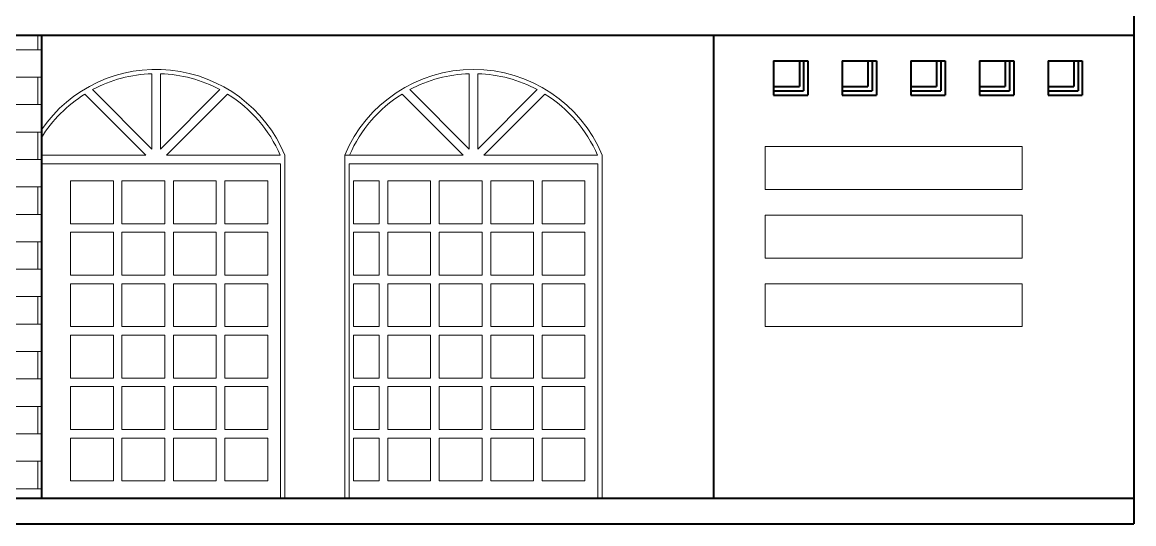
# Model space of a CAD drawing. Header units: inches. Extents: x -114 to 163, y -251 to 267.
# Drawn here: x 102.3 to 108.78, y 50.45 to 53.38 of the extents above; entities that cross this region are included whole.
import ezdxf

# ---------------------------------------------------------------- set-up
doc = ezdxf.new("R2010")
doc.units = ezdxf.units.IN
doc.header["$MEASUREMENT"] = 0
doc.layers.add('DOOR WINDOW 1 75', color=7, linetype='Continuous', lineweight=9, true_color=0x666666)
doc.layers.add('HATCH A 1 75', color=7, linetype='Continuous', lineweight=0, true_color=0xdedede)
doc.layers.add('WALL 1 75', color=250, linetype='Continuous', lineweight=40)

msp = doc.modelspace()

# ---------------------------------------------------------------- hatches: boundary and pattern name
at = {"layer": 'HATCH A 1 75'}
h = msp.add_hatch(dxfattribs=at)
h.set_pattern_fill('AR-B816', color=256, scale=0.02, style=0)
h.set_pattern_definition([(0, (52.78625, 64.09909), (0, 0.16), []), (90, (52.78625, 64.09909), (-0.16, 0.16), [0.16, -0.16])])
h.paths.add_polyline_path([(101.9578, 50.6046), (102.4078, 50.6046), (102.4078, 53.3046), (101.9578, 53.3046)])

# ---------------------------------------------------------------- linework, layer by layer
at = {"layer": 'DOOR WINDOW 1 75'}
for p, q in [((103.0528, 53.0792), (103.0528, 52.64)), ((103.1028, 53.0792), (103.1028, 52.64)), ((104.9028, 53.0792), (104.9028, 52.64)), ((104.9528, 53.0792), (104.9528, 52.64)), ((103.0174, 52.6046), (102.6615, 52.9606)), ((103.0528, 52.64), (102.7063, 52.9865)), ((103.1028, 52.64), (103.4493, 52.9865)), ((103.1381, 52.6046), (103.4941, 52.9606)), ((104.8674, 52.6046), (104.5115, 52.9606)), ((104.9028, 52.64), (104.5563, 52.9865)), ((104.9528, 52.64), (105.2993, 52.9865)), ((104.9881, 52.6046), (105.3441, 52.9606)), ((102.4078, 52.7518), (102.4078, 50.6046)), ((106.6278, 52.6546), (108.1278, 52.6546)), ((106.6278, 52.6546), (106.6278, 52.4046)), ((108.1278, 52.6546), (108.1278, 52.4046)), ((102.4078, 52.6046), (103.0174, 52.6046)), ((103.1381, 52.6046), (103.8006, 52.6046)), ((103.8278, 52.6046), (103.8278, 50.6046)), ((104.1778, 52.6046), (104.1778, 50.6046)), ((104.1778, 52.6046), (104.8674, 52.6046)), ((104.9881, 52.6046), (105.6506, 52.6046)), ((105.6778, 52.6046), (105.6778, 50.6046)), ((102.4078, 52.5546), (103.8028, 52.5546)), ((103.8028, 52.5546), (103.8028, 50.6046)), ((104.2028, 52.5546), (105.6528, 52.5546)), ((104.2028, 52.5546), (104.2028, 50.6046)), ((105.6528, 52.5546), (105.6528, 50.6046)), ((102.5778, 52.4546), (102.5778, 52.2046)), ((102.5778, 52.4546), (102.8278, 52.4546)), ((102.8278, 52.4546), (102.8278, 52.2046)), ((102.8778, 52.4546), (102.8778, 52.2046)), ((102.8778, 52.4546), (103.1278, 52.4546)), ((103.1278, 52.4546), (103.1278, 52.2046)), ((103.1778, 52.4546), (103.1778, 52.2046)), ((103.1778, 52.4546), (103.4278, 52.4546)), ((103.4278, 52.4546), (103.4278, 52.2046)), ((103.4778, 52.4546), (103.7278, 52.4546)), ((103.4778, 52.4546), (103.4778, 52.2046)), ((103.7278, 52.4546), (103.7278, 52.2046)), ((104.2278, 52.4546), (104.2278, 52.2046)), ((104.2278, 52.4546), (104.3778, 52.4546)), ((104.3778, 52.4546), (104.3778, 52.2046)), ((104.4278, 52.4546), (104.4278, 52.2046)), ((104.4278, 52.4546), (104.6778, 52.4546)), ((104.6778, 52.4546), (104.6778, 52.2046)), ((104.7278, 52.4546), (104.7278, 52.2046)), ((104.7278, 52.4546), (104.9778, 52.4546)), ((104.9778, 52.4546), (104.9778, 52.2046)), ((105.0278, 52.4546), (105.0278, 52.2046)), ((105.0278, 52.4546), (105.2778, 52.4546)), ((105.2778, 52.4546), (105.2778, 52.2046)), ((105.3278, 52.4546), (105.5778, 52.4546)), ((105.3278, 52.4546), (105.3278, 52.2046)), ((105.5778, 52.4546), (105.5778, 52.2046)), ((106.6278, 52.4046), (108.1278, 52.4046)), ((106.6278, 52.2546), (108.1278, 52.2546)), ((106.6278, 52.2546), (106.6278, 52.0046)), ((108.1278, 52.2546), (108.1278, 52.0046)), ((102.5778, 52.2046), (102.8278, 52.2046)), ((102.8778, 52.2046), (103.1278, 52.2046)), ((103.1778, 52.2046), (103.4278, 52.2046)), ((103.4778, 52.2046), (103.7278, 52.2046)), ((104.2278, 52.2046), (104.3778, 52.2046)), ((104.4278, 52.2046), (104.6778, 52.2046)), ((104.7278, 52.2046), (104.9778, 52.2046)), ((105.0278, 52.2046), (105.2778, 52.2046)), ((105.3278, 52.2046), (105.5778, 52.2046)), ((102.5778, 52.1546), (102.5778, 51.9046)), ((102.5778, 52.1546), (102.8278, 52.1546)), ((102.8278, 52.1546), (102.8278, 51.9046)), ((102.8778, 52.1546), (102.8778, 51.9046)), ((102.8778, 52.1546), (103.1278, 52.1546)), ((103.1278, 52.1546), (103.1278, 51.9046)), ((103.1778, 52.1546), (103.1778, 51.9046)), ((103.1778, 52.1546), (103.4278, 52.1546)), ((103.4278, 52.1546), (103.4278, 51.9046)), ((103.4778, 52.1546), (103.7278, 52.1546)), ((103.4778, 52.1546), (103.4778, 51.9046)), ((103.7278, 52.1546), (103.7278, 51.9046)), ((104.2278, 52.1546), (104.2278, 51.9046)), ((104.2278, 52.1546), (104.3778, 52.1546)), ((104.3778, 52.1546), (104.3778, 51.9046)), ((104.4278, 52.1546), (104.4278, 51.9046)), ((104.4278, 52.1546), (104.6778, 52.1546)), ((104.6778, 52.1546), (104.6778, 51.9046)), ((104.7278, 52.1546), (104.7278, 51.9046)), ((104.7278, 52.1546), (104.9778, 52.1546)), ((104.9778, 52.1546), (104.9778, 51.9046)), ((105.0278, 52.1546), (105.0278, 51.9046)), ((105.0278, 52.1546), (105.2778, 52.1546)), ((105.2778, 52.1546), (105.2778, 51.9046)), ((105.3278, 52.1546), (105.5778, 52.1546)), ((105.3278, 52.1546), (105.3278, 51.9046)), ((105.5778, 52.1546), (105.5778, 51.9046)), ((106.6278, 52.0046), (108.1278, 52.0046)), ((102.5778, 51.9046), (102.8278, 51.9046)), ((102.5778, 51.8546), (102.5778, 51.6046)), ((102.5778, 51.8546), (102.8278, 51.8546)), ((102.8278, 51.8546), (102.8278, 51.6046)), ((102.8778, 51.9046), (103.1278, 51.9046)), ((102.8778, 51.8546), (102.8778, 51.6046)), ((102.8778, 51.8546), (103.1278, 51.8546)), ((103.1278, 51.8546), (103.1278, 51.6046)), ((103.1778, 51.9046), (103.4278, 51.9046)), ((103.1778, 51.8546), (103.1778, 51.6046)), ((103.1778, 51.8546), (103.4278, 51.8546)), ((103.4278, 51.8546), (103.4278, 51.6046)), ((103.4778, 51.9046), (103.7278, 51.9046)), ((103.4778, 51.8546), (103.7278, 51.8546)), ((103.4778, 51.8546), (103.4778, 51.6046)), ((103.7278, 51.8546), (103.7278, 51.6046)), ((104.2278, 51.9046), (104.3778, 51.9046)), ((104.2278, 51.8546), (104.2278, 51.6046)), ((104.2278, 51.8546), (104.3778, 51.8546)), ((104.3778, 51.8546), (104.3778, 51.6046)), ((104.4278, 51.9046), (104.6778, 51.9046)), ((104.4278, 51.8546), (104.4278, 51.6046)), ((104.4278, 51.8546), (104.6778, 51.8546)), ((104.6778, 51.8546), (104.6778, 51.6046)), ((104.7278, 51.9046), (104.9778, 51.9046)), ((104.7278, 51.8546), (104.7278, 51.6046)), ((104.7278, 51.8546), (104.9778, 51.8546)), ((104.9778, 51.8546), (104.9778, 51.6046)), ((105.0278, 51.9046), (105.2778, 51.9046)), ((105.0278, 51.8546), (105.0278, 51.6046)), ((105.0278, 51.8546), (105.2778, 51.8546)), ((105.2778, 51.8546), (105.2778, 51.6046)), ((105.3278, 51.9046), (105.5778, 51.9046)), ((105.3278, 51.8546), (105.5778, 51.8546)), ((105.3278, 51.8546), (105.3278, 51.6046)), ((105.5778, 51.8546), (105.5778, 51.6046)), ((106.6278, 51.8546), (108.1278, 51.8546)), ((106.6278, 51.8546), (106.6278, 51.6046)), ((108.1278, 51.8546), (108.1278, 51.6046)), ((102.5778, 51.6046), (102.8278, 51.6046)), ((102.8778, 51.6046), (103.1278, 51.6046)), ((103.1778, 51.6046), (103.4278, 51.6046)), ((103.4778, 51.6046), (103.7278, 51.6046)), ((104.2278, 51.6046), (104.3778, 51.6046)), ((104.4278, 51.6046), (104.6778, 51.6046)), ((104.7278, 51.6046), (104.9778, 51.6046)), ((105.0278, 51.6046), (105.2778, 51.6046)), ((105.3278, 51.6046), (105.5778, 51.6046)), ((106.6278, 51.6046), (108.1278, 51.6046)), ((102.5778, 51.5546), (102.5778, 51.3046)), ((102.5778, 51.5546), (102.8278, 51.5546)), ((102.8278, 51.5546), (102.8278, 51.3046)), ((102.8778, 51.5546), (102.8778, 51.3046)), ((102.8778, 51.5546), (103.1278, 51.5546)), ((103.1278, 51.5546), (103.1278, 51.3046)), ((103.1778, 51.5546), (103.1778, 51.3046)), ((103.1778, 51.5546), (103.4278, 51.5546)), ((103.4278, 51.5546), (103.4278, 51.3046)), ((103.4778, 51.5546), (103.7278, 51.5546)), ((103.4778, 51.5546), (103.4778, 51.3046)), ((103.7278, 51.5546), (103.7278, 51.3046)), ((104.2278, 51.5546), (104.2278, 51.3046)), ((104.2278, 51.5546), (104.3778, 51.5546)), ((104.3778, 51.5546), (104.3778, 51.3046)), ((104.4278, 51.5546), (104.4278, 51.3046)), ((104.4278, 51.5546), (104.6778, 51.5546)), ((104.6778, 51.5546), (104.6778, 51.3046)), ((104.7278, 51.5546), (104.7278, 51.3046)), ((104.7278, 51.5546), (104.9778, 51.5546)), ((104.9778, 51.5546), (104.9778, 51.3046)), ((105.0278, 51.5546), (105.0278, 51.3046)), ((105.0278, 51.5546), (105.2778, 51.5546)), ((105.2778, 51.5546), (105.2778, 51.3046)), ((105.3278, 51.5546), (105.5778, 51.5546)), ((105.3278, 51.5546), (105.3278, 51.3046)), ((105.5778, 51.5546), (105.5778, 51.3046)), ((102.5778, 51.3046), (102.8278, 51.3046)), ((102.8778, 51.3046), (103.1278, 51.3046)), ((103.1778, 51.3046), (103.4278, 51.3046)), ((103.4778, 51.3046), (103.7278, 51.3046)), ((104.2278, 51.3046), (104.3778, 51.3046)), ((104.4278, 51.3046), (104.6778, 51.3046)), ((104.7278, 51.3046), (104.9778, 51.3046)), ((105.0278, 51.3046), (105.2778, 51.3046)), ((105.3278, 51.3046), (105.5778, 51.3046)), ((102.5778, 51.2546), (102.5778, 51.0046)), ((102.5778, 51.2546), (102.8278, 51.2546)), ((102.8278, 51.2546), (102.8278, 51.0046)), ((102.8778, 51.2546), (102.8778, 51.0046)), ((102.8778, 51.2546), (103.1278, 51.2546)), ((103.1278, 51.2546), (103.1278, 51.0046)), ((103.1778, 51.2546), (103.1778, 51.0046)), ((103.1778, 51.2546), (103.4278, 51.2546)), ((103.4278, 51.2546), (103.4278, 51.0046)), ((103.4778, 51.2546), (103.7278, 51.2546)), ((103.4778, 51.2546), (103.4778, 51.0046)), ((103.7278, 51.2546), (103.7278, 51.0046)), ((104.2278, 51.2546), (104.2278, 51.0046)), ((104.2278, 51.2546), (104.3778, 51.2546)), ((104.3778, 51.2546), (104.3778, 51.0046)), ((104.4278, 51.2546), (104.4278, 51.0046)), ((104.4278, 51.2546), (104.6778, 51.2546)), ((104.6778, 51.2546), (104.6778, 51.0046)), ((104.7278, 51.2546), (104.7278, 51.0046)), ((104.7278, 51.2546), (104.9778, 51.2546)), ((104.9778, 51.2546), (104.9778, 51.0046)), ((105.0278, 51.2546), (105.0278, 51.0046)), ((105.0278, 51.2546), (105.2778, 51.2546)), ((105.2778, 51.2546), (105.2778, 51.0046)), ((105.3278, 51.2546), (105.5778, 51.2546)), ((105.3278, 51.2546), (105.3278, 51.0046)), ((105.5778, 51.2546), (105.5778, 51.0046)), ((102.5778, 51.0046), (102.8278, 51.0046)), ((102.5778, 50.9546), (102.5778, 50.7046)), ((102.5778, 50.9546), (102.8278, 50.9546)), ((102.8278, 50.9546), (102.8278, 50.7046)), ((102.8778, 51.0046), (103.1278, 51.0046)), ((102.8778, 50.9546), (102.8778, 50.7046)), ((102.8778, 50.9546), (103.1278, 50.9546)), ((103.1278, 50.9546), (103.1278, 50.7046)), ((103.1778, 51.0046), (103.4278, 51.0046)), ((103.1778, 50.9546), (103.1778, 50.7046)), ((103.1778, 50.9546), (103.4278, 50.9546)), ((103.4278, 50.9546), (103.4278, 50.7046)), ((103.4778, 51.0046), (103.7278, 51.0046)), ((103.4778, 50.9546), (103.4778, 50.7046)), ((103.4778, 50.9546), (103.7278, 50.9546)), ((103.7278, 50.9546), (103.7278, 50.7046)), ((104.2278, 51.0046), (104.3778, 51.0046)), ((104.2278, 50.9546), (104.2278, 50.7046)), ((104.2278, 50.9546), (104.3778, 50.9546)), ((104.3778, 50.9546), (104.3778, 50.7046)), ((104.4278, 51.0046), (104.6778, 51.0046)), ((104.4278, 50.9546), (104.4278, 50.7046)), ((104.4278, 50.9546), (104.6778, 50.9546)), ((104.6778, 50.9546), (104.6778, 50.7046)), ((104.7278, 51.0046), (104.9778, 51.0046)), ((104.7278, 50.9546), (104.7278, 50.7046)), ((104.7278, 50.9546), (104.9778, 50.9546)), ((104.9778, 50.9546), (104.9778, 50.7046)), ((105.0278, 51.0046), (105.2778, 51.0046)), ((105.0278, 50.9546), (105.0278, 50.7046)), ((105.0278, 50.9546), (105.2778, 50.9546)), ((105.2778, 50.9546), (105.2778, 50.7046)), ((105.3278, 51.0046), (105.5778, 51.0046)), ((105.3278, 50.9546), (105.3278, 50.7046)), ((105.3278, 50.9546), (105.5778, 50.9546)), ((105.5778, 50.9546), (105.5778, 50.7046)), ((102.5778, 50.7046), (102.8278, 50.7046)), ((102.8778, 50.7046), (103.1278, 50.7046)), ((103.1778, 50.7046), (103.4278, 50.7046)), ((103.4778, 50.7046), (103.7278, 50.7046)), ((104.2278, 50.7046), (104.3778, 50.7046)), ((104.4278, 50.7046), (104.6778, 50.7046)), ((104.7278, 50.7046), (104.9778, 50.7046)), ((105.0278, 50.7046), (105.2778, 50.7046)), ((105.3278, 50.7046), (105.5778, 50.7046))]:
    msp.add_line(p, q, dxfattribs=at)
for centre, radius, start, end in [((103.0778, 52.2921), 0.8125, 22.61986, 145.54952), ((104.9278, 52.2921), 0.8125, 22.61986, 157.38014), ((103.0778, 52.2921), 0.7875, 91.81922, 118.14826), ((103.0778, 52.2921), 0.7875, 61.85174, 88.18078), ((104.9278, 52.2921), 0.7875, 91.81922, 118.14826), ((104.9278, 52.2921), 0.7875, 61.85174, 88.18078), ((103.0778, 52.2921), 0.7875, 121.91454, 148.2981), ((103.0778, 52.2921), 0.7875, 23.37987, 58.08546), ((104.9278, 52.2921), 0.7875, 121.91454, 156.62013), ((104.9278, 52.2921), 0.7875, 23.37987, 58.08546)]:
    msp.add_arc(centre, radius, start, end, dxfattribs=at)
at = {"layer": 'WALL 1 75'}
for p, q in [((108.7778, 58.8046), (108.7778, 50.4546)), ((97.0378, 53.3046), (108.7778, 53.3046)), ((102.4078, 53.3046), (102.4078, 50.6046)), ((106.3278, 53.3046), (106.3278, 50.6046)), ((106.6778, 53.1546), (106.8778, 53.1546)), ((106.6778, 53.1546), (106.6778, 52.9546)), ((106.8278, 53.1546), (106.8278, 53.0046)), ((106.8528, 53.1546), (106.8528, 52.9796)), ((106.8778, 53.1546), (106.8778, 52.9546)), ((107.0778, 53.1546), (107.2778, 53.1546)), ((107.0778, 53.1546), (107.0778, 52.9546)), ((107.2278, 53.1546), (107.2278, 53.0046)), ((107.2528, 53.1546), (107.2528, 52.9796)), ((107.2778, 53.1546), (107.2778, 52.9546)), ((107.4778, 53.1546), (107.6778, 53.1546)), ((107.4778, 53.1546), (107.4778, 52.9546)), ((107.6278, 53.1546), (107.6278, 53.0046)), ((107.6528, 53.1546), (107.6528, 52.9796)), ((107.6778, 53.1546), (107.6778, 52.9546)), ((107.8778, 53.1546), (108.0778, 53.1546)), ((107.8778, 53.1546), (107.8778, 52.9546)), ((108.0278, 53.1546), (108.0278, 53.0046)), ((108.0528, 53.1546), (108.0528, 52.9796)), ((108.0778, 53.1546), (108.0778, 52.9546)), ((108.2778, 53.1546), (108.4778, 53.1546)), ((108.2778, 53.1546), (108.2778, 52.9546)), ((108.4278, 53.1546), (108.4278, 53.0046)), ((108.4528, 53.1546), (108.4528, 52.9796)), ((108.4778, 53.1546), (108.4778, 52.9546)), ((106.6778, 53.0046), (106.8278, 53.0046)), ((106.6778, 52.9796), (106.8528, 52.9796)), ((106.6778, 52.9546), (106.8778, 52.9546)), ((107.0778, 53.0046), (107.2278, 53.0046)), ((107.0778, 52.9796), (107.2528, 52.9796)), ((107.0778, 52.9546), (107.2778, 52.9546)), ((107.4778, 53.0046), (107.6278, 53.0046)), ((107.4778, 52.9796), (107.6528, 52.9796)), ((107.4778, 52.9546), (107.6778, 52.9546)), ((107.8778, 53.0046), (108.0278, 53.0046)), ((107.8778, 52.9796), (108.0528, 52.9796)), ((107.8778, 52.9546), (108.0778, 52.9546)), ((108.2778, 53.0046), (108.4278, 53.0046)), ((108.2778, 52.9796), (108.4528, 52.9796)), ((108.2778, 52.9546), (108.4778, 52.9546)), ((97.0378, 50.6046), (108.7778, 50.6046)), ((97.0378, 50.4546), (108.7778, 50.4546))]:
    msp.add_line(p, q, dxfattribs=at)

doc.saveas('drawing.dxf')
